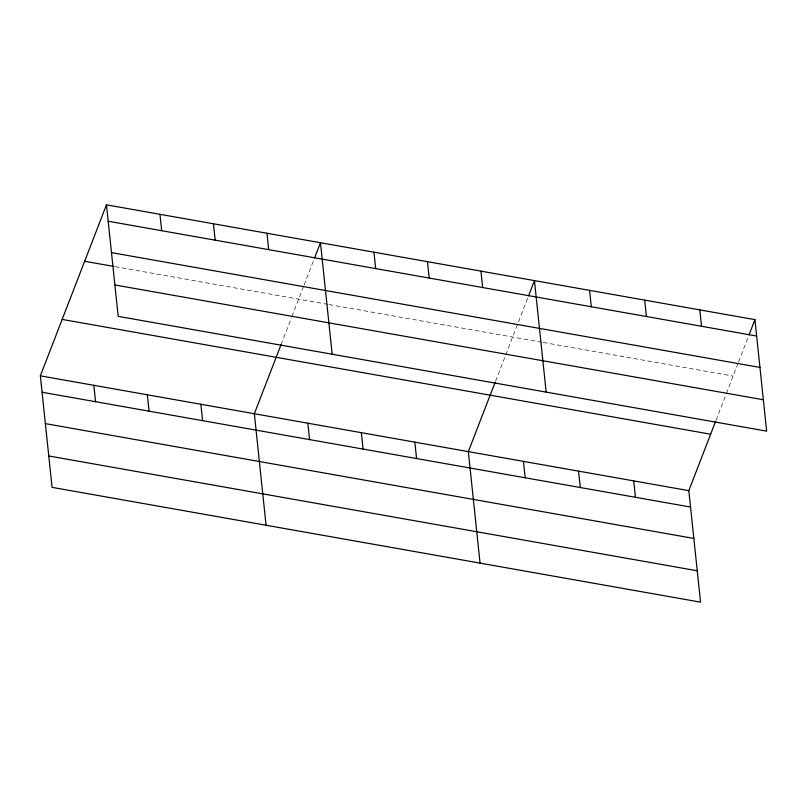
<?xml version="1.0" encoding="UTF-8"?>
<svg xmlns="http://www.w3.org/2000/svg" width="807" height="807" viewBox="0 0 807 807"><rect width="100%" height="100%" fill="white"/><g stroke="black" fill="none" stroke-linecap="round" stroke-linejoin="round"><path stroke-width="0.61" stroke-dasharray="4.04 3.03" d="M281.108 344.508L291.448 317.766M291.892 316.596L303.644 286.223M304.098 285.042L314.094 259.178M495.548 381.227L528.091 297.067M716.031 420.265L725.917 394.684M726.371 393.523L738.112 363.14M738.566 361.97L748.563 336.105M115.048 266.653L327.824 304.32M329.034 304.542L542.032 342.249M543.252 342.461L733.109 376.072"/><path stroke-width="1.21" d="M715.577 421.425L688.815 490.656L700.537 602.163L52.072 487.357L40.35 375.85L106.463 204.837L754.928 319.643L766.65 431.15L118.185 316.344L106.463 204.837M281.108 344.508L254.346 413.739L266.068 525.246M314.548 258.008L320.46 242.725L332.181 354.233M495.105 382.397L468.332 451.617L480.054 563.135M528.545 295.887L534.456 280.604L546.168 392.121M749.017 334.925L754.928 319.643M108.188 221.229L756.653 336.035M111.487 252.621L759.952 367.427M84.644 261.266L113.827 266.431M114.887 284.962L763.351 399.768M62.169 319.411L710.634 434.216M40.35 375.85L688.815 490.656M42.075 392.242L690.54 507.048M45.374 423.635L693.838 538.44M48.773 455.975L697.238 570.781M699.81 309.878L701.535 326.28M644.692 300.123L646.417 316.526M633.697 480.891L635.422 497.294M589.574 290.369L591.299 306.761M578.579 471.137L580.304 487.539M523.461 461.382L525.175 477.774M480.952 271.132L482.677 287.534M427.458 261.66L429.183 278.062M414.838 442.145L416.563 458.547M373.954 252.188L375.679 268.59M361.344 432.673L363.059 449.075M307.84 423.211L309.565 439.603M266.956 233.253L268.681 249.645M213.462 223.781L215.187 240.173M200.842 404.267L202.567 420.659M159.968 214.309L161.682 230.701M147.348 394.794L149.073 411.187M93.844 385.322L95.569 401.715"/></g></svg>
